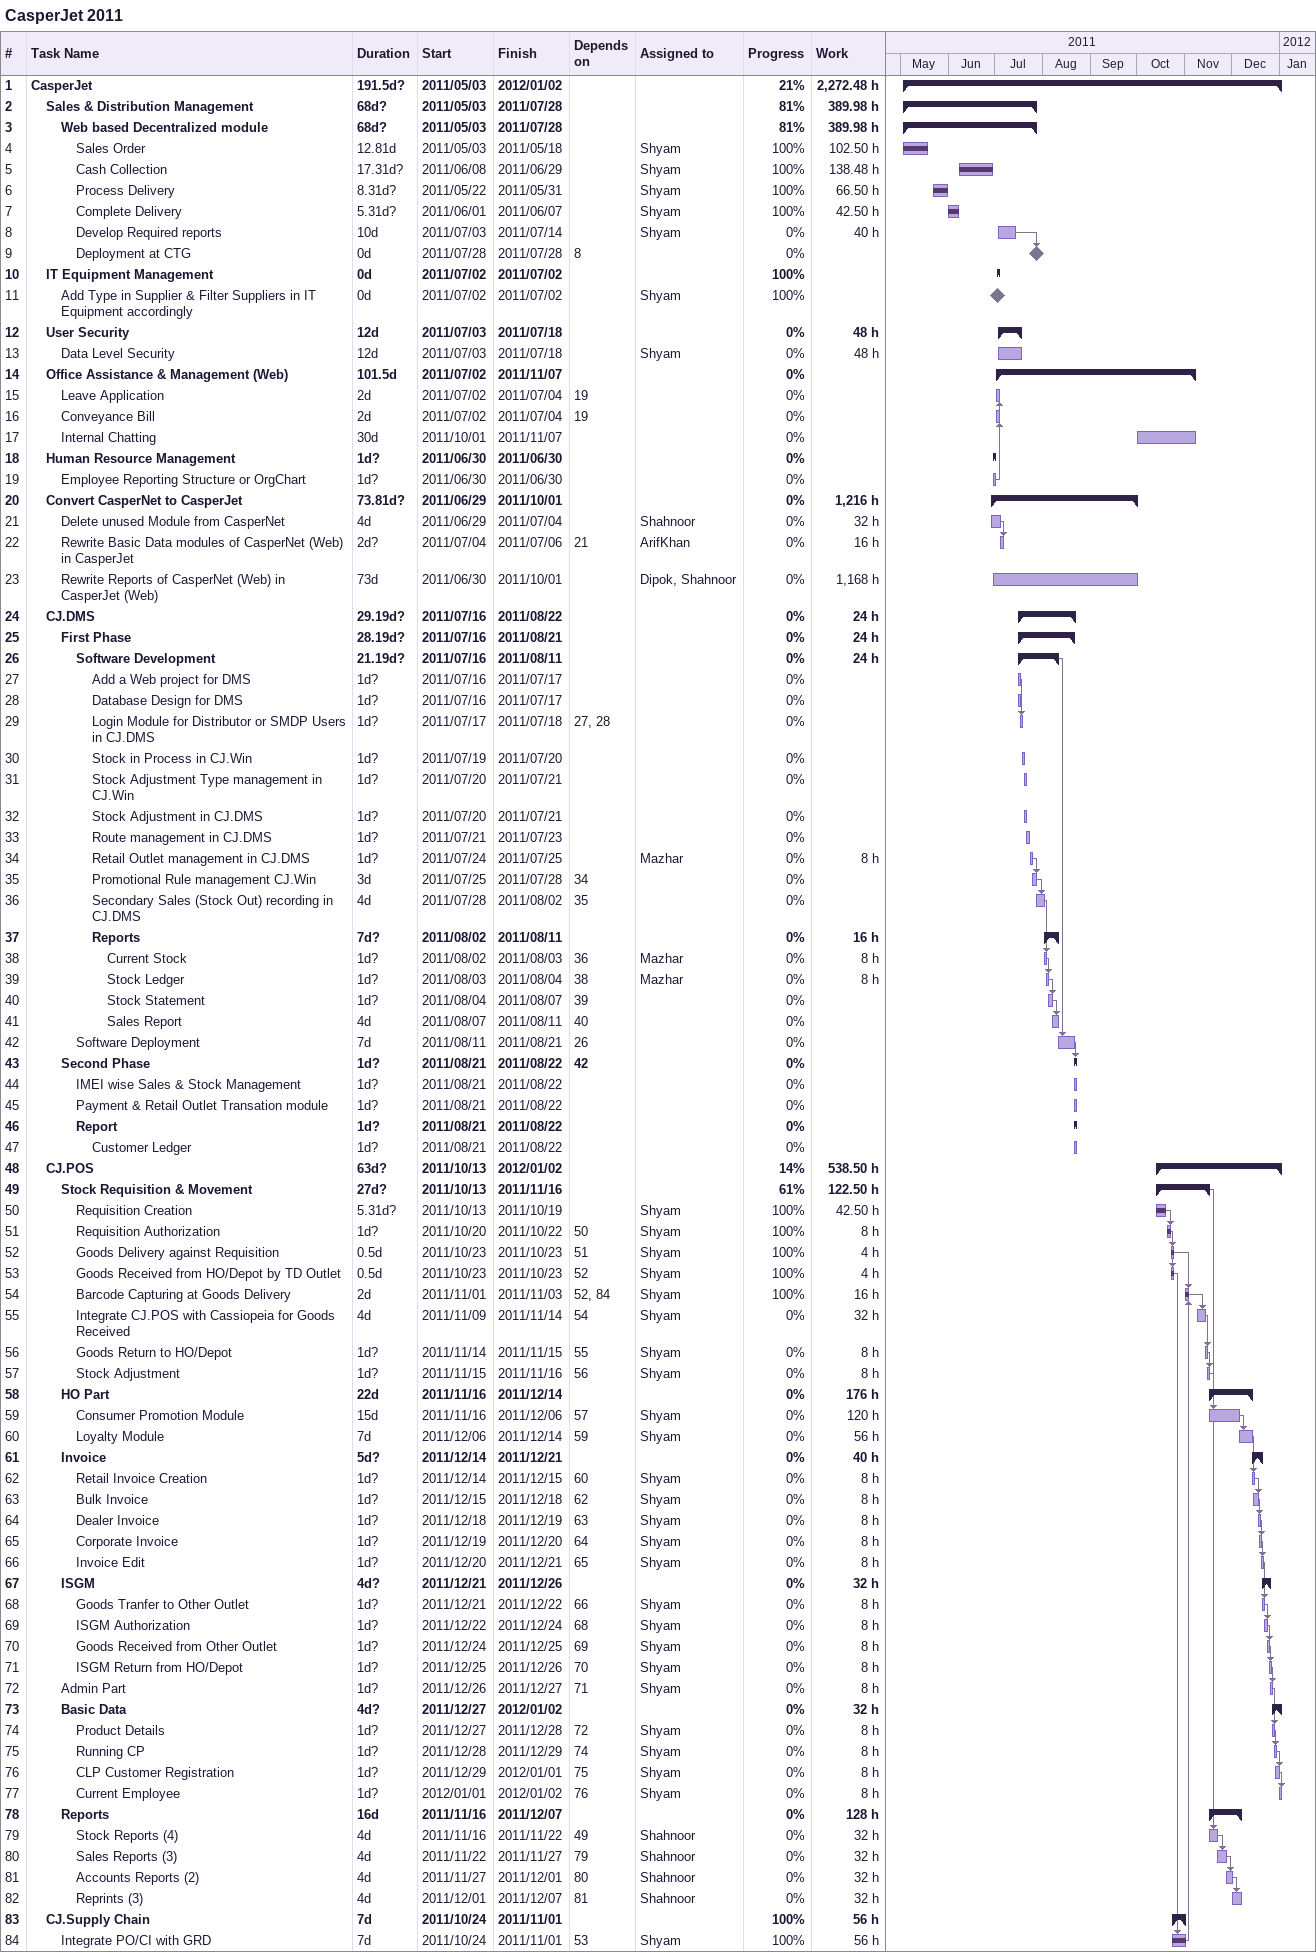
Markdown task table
CasperJet 2011

| ID | Level | Task | Duration | Start | Finish | Predecessors | Resources | % complete | Work (h) |
|---|---|---|---|---|---|---|---|---|---|
| 1 | 1 | **CasperJet** | 191.5d? | 2011-05-03 | 2012-01-02 |  |  | 21 | 2272.48 |
| 2 | 2 | **Sales & Distribution Management** | 68d? | 2011-05-03 | 2011-07-28 |  |  | 81 | 389.98 |
| 3 | 3 | **Web based Decentralized module** | 68d? | 2011-05-03 | 2011-07-28 |  |  | 81 | 389.98 |
| 4 | 4 | Sales Order | 12.81d | 2011-05-03 | 2011-05-18 |  | Shyam | 100 | 102.50 |
| 5 | 4 | Cash Collection | 17.31d? | 2011-06-08 | 2011-06-29 |  | Shyam | 100 | 138.48 |
| 6 | 4 | Process Delivery | 8.31d? | 2011-05-22 | 2011-05-31 |  | Shyam | 100 | 66.50 |
| 7 | 4 | Complete Delivery | 5.31d? | 2011-06-01 | 2011-06-07 |  | Shyam | 100 | 42.50 |
| 8 | 4 | Develop Required reports | 10d | 2011-07-03 | 2011-07-14 |  | Shyam | 0 | 40 |
| 9 | 4 | Deployment at CTG | 0d | 2011-07-28 | 2011-07-28 | 8 |  | 0 |  |
| 10 | 2 | **IT Equipment Management** | 0d | 2011-07-02 | 2011-07-02 |  |  | 100 |  |
| 11 | 3 | Add Type in Supplier & Filter Suppliers in IT Equipment accordingly | 0d | 2011-07-02 | 2011-07-02 |  | Shyam | 100 |  |
| 12 | 2 | **User Security** | 12d | 2011-07-03 | 2011-07-18 |  |  | 0 | 48 |
| 13 | 3 | Data Level Security | 12d | 2011-07-03 | 2011-07-18 |  | Shyam | 0 | 48 |
| 14 | 2 | **Office Assistance & Management (Web)** | 101.5d | 2011-07-02 | 2011-11-07 |  |  | 0 |  |
| 15 | 3 | Leave Application | 2d | 2011-07-02 | 2011-07-04 | 19 |  | 0 |  |
| 16 | 3 | Conveyance Bill | 2d | 2011-07-02 | 2011-07-04 | 19 |  | 0 |  |
| 17 | 3 | Internal Chatting | 30d | 2011-10-01 | 2011-11-07 |  |  | 0 |  |
| 18 | 2 | **Human Resource Management** | 1d? | 2011-06-30 | 2011-06-30 |  |  | 0 |  |
| 19 | 3 | Employee Reporting Structure or OrgChart | 1d? | 2011-06-30 | 2011-06-30 |  |  | 0 |  |
| 20 | 2 | **Convert CasperNet to CasperJet** | 73.81d? | 2011-06-29 | 2011-10-01 |  |  | 0 | 1216 |
| 21 | 3 | Delete unused Module from CasperNet | 4d | 2011-06-29 | 2011-07-04 |  | Shahnoor | 0 | 32 |
| 22 | 3 | Rewrite Basic Data modules of CasperNet (Web) in CasperJet | 2d? | 2011-07-04 | 2011-07-06 | 21 | ArifKhan | 0 | 16 |
| 23 | 3 | Rewrite Reports of CasperNet (Web) in CasperJet (Web) | 73d | 2011-06-30 | 2011-10-01 |  | Dipok, Shahnoor | 0 | 1168 |
| 24 | 2 | **CJ.DMS** | 29.19d? | 2011-07-16 | 2011-08-22 |  |  | 0 | 24 |
| 25 | 3 | **First Phase** | 28.19d? | 2011-07-16 | 2011-08-21 |  |  | 0 | 24 |
| 26 | 4 | **Software Development** | 21.19d? | 2011-07-16 | 2011-08-11 |  |  | 0 | 24 |
| 27 | 5 | Add a Web project for DMS | 1d? | 2011-07-16 | 2011-07-17 |  |  | 0 |  |
| 28 | 5 | Database Design for DMS | 1d? | 2011-07-16 | 2011-07-17 |  |  | 0 |  |
| 29 | 5 | Login Module for Distributor or SMDP Users in CJ.DMS | 1d? | 2011-07-17 | 2011-07-18 | 27, 28 |  | 0 |  |
| 30 | 5 | Stock in Process in CJ.Win | 1d? | 2011-07-19 | 2011-07-20 |  |  | 0 |  |
| 31 | 5 | Stock Adjustment Type management in CJ.Win | 1d? | 2011-07-20 | 2011-07-21 |  |  | 0 |  |
| 32 | 5 | Stock Adjustment in CJ.DMS | 1d? | 2011-07-20 | 2011-07-21 |  |  | 0 |  |
| 33 | 5 | Route management in CJ.DMS | 1d? | 2011-07-21 | 2011-07-23 |  |  | 0 |  |
| 34 | 5 | Retail Outlet management in CJ.DMS | 1d? | 2011-07-24 | 2011-07-25 |  | Mazhar | 0 | 8 |
| 35 | 5 | Promotional Rule management CJ.Win | 3d | 2011-07-25 | 2011-07-28 | 34 |  | 0 |  |
| 36 | 5 | Secondary Sales (Stock Out) recording in CJ.DMS | 4d | 2011-07-28 | 2011-08-02 | 35 |  | 0 |  |
| 37 | 5 | **Reports** | 7d? | 2011-08-02 | 2011-08-11 |  |  | 0 | 16 |
| 38 | 6 | Current Stock | 1d? | 2011-08-02 | 2011-08-03 | 36 | Mazhar | 0 | 8 |
| 39 | 6 | Stock Ledger | 1d? | 2011-08-03 | 2011-08-04 | 38 | Mazhar | 0 | 8 |
| 40 | 6 | Stock Statement | 1d? | 2011-08-04 | 2011-08-07 | 39 |  | 0 |  |
| 41 | 6 | Sales Report | 4d | 2011-08-07 | 2011-08-11 | 40 |  | 0 |  |
| 42 | 4 | Software Deployment | 7d | 2011-08-11 | 2011-08-21 | 26 |  | 0 |  |
| 43 | 3 | **Second Phase** | 1d? | 2011-08-21 | 2011-08-22 | 42 |  | 0 |  |
| 44 | 4 | IMEI wise Sales & Stock Management | 1d? | 2011-08-21 | 2011-08-22 |  |  | 0 |  |
| 45 | 4 | Payment & Retail Outlet Transation module | 1d? | 2011-08-21 | 2011-08-22 |  |  | 0 |  |
| 46 | 4 | **Report** | 1d? | 2011-08-21 | 2011-08-22 |  |  | 0 |  |
| 47 | 5 | Customer Ledger | 1d? | 2011-08-21 | 2011-08-22 |  |  | 0 |  |
| 48 | 2 | **CJ.POS** | 63d? | 2011-10-13 | 2012-01-02 |  |  | 14 | 538.50 |
| 49 | 3 | **Stock Requisition & Movement** | 27d? | 2011-10-13 | 2011-11-16 |  |  | 61 | 122.50 |
| 50 | 4 | Requisition Creation | 5.31d? | 2011-10-13 | 2011-10-19 |  | Shyam | 100 | 42.50 |
| 51 | 4 | Requisition Authorization | 1d? | 2011-10-20 | 2011-10-22 | 50 | Shyam | 100 | 8 |
| 52 | 4 | Goods Delivery against Requisition | 0.5d | 2011-10-23 | 2011-10-23 | 51 | Shyam | 100 | 4 |
| 53 | 4 | Goods Received from HO/Depot by TD Outlet | 0.5d | 2011-10-23 | 2011-10-23 | 52 | Shyam | 100 | 4 |
| 54 | 4 | Barcode Capturing at Goods Delivery | 2d | 2011-11-01 | 2011-11-03 | 52, 84 | Shyam | 100 | 16 |
| 55 | 4 | Integrate CJ.POS with Cassiopeia for Goods Received | 4d | 2011-11-09 | 2011-11-14 | 54 | Shyam | 0 | 32 |
| 56 | 4 | Goods Return to HO/Depot | 1d? | 2011-11-14 | 2011-11-15 | 55 | Shyam | 0 | 8 |
| 57 | 4 | Stock Adjustment | 1d? | 2011-11-15 | 2011-11-16 | 56 | Shyam | 0 | 8 |
| 58 | 3 | **HO Part** | 22d | 2011-11-16 | 2011-12-14 |  |  | 0 | 176 |
| 59 | 4 | Consumer Promotion Module | 15d | 2011-11-16 | 2011-12-06 | 57 | Shyam | 0 | 120 |
| 60 | 4 | Loyalty Module | 7d | 2011-12-06 | 2011-12-14 | 59 | Shyam | 0 | 56 |
| 61 | 3 | **Invoice** | 5d? | 2011-12-14 | 2011-12-21 |  |  | 0 | 40 |
| 62 | 4 | Retail Invoice Creation | 1d? | 2011-12-14 | 2011-12-15 | 60 | Shyam | 0 | 8 |
| 63 | 4 | Bulk Invoice | 1d? | 2011-12-15 | 2011-12-18 | 62 | Shyam | 0 | 8 |
| 64 | 4 | Dealer Invoice | 1d? | 2011-12-18 | 2011-12-19 | 63 | Shyam | 0 | 8 |
| 65 | 4 | Corporate Invoice | 1d? | 2011-12-19 | 2011-12-20 | 64 | Shyam | 0 | 8 |
| 66 | 4 | Invoice Edit | 1d? | 2011-12-20 | 2011-12-21 | 65 | Shyam | 0 | 8 |
| 67 | 3 | **ISGM** | 4d? | 2011-12-21 | 2011-12-26 |  |  | 0 | 32 |
| 68 | 4 | Goods Tranfer to Other Outlet | 1d? | 2011-12-21 | 2011-12-22 | 66 | Shyam | 0 | 8 |
| 69 | 4 | ISGM Authorization | 1d? | 2011-12-22 | 2011-12-24 | 68 | Shyam | 0 | 8 |
| 70 | 4 | Goods Received from Other Outlet | 1d? | 2011-12-24 | 2011-12-25 | 69 | Shyam | 0 | 8 |
| 71 | 4 | ISGM Return from HO/Depot | 1d? | 2011-12-25 | 2011-12-26 | 70 | Shyam | 0 | 8 |
| 72 | 3 | Admin Part | 1d? | 2011-12-26 | 2011-12-27 | 71 | Shyam | 0 | 8 |
| 73 | 3 | **Basic Data** | 4d? | 2011-12-27 | 2012-01-02 |  |  | 0 | 32 |
| 74 | 4 | Product Details | 1d? | 2011-12-27 | 2011-12-28 | 72 | Shyam | 0 | 8 |
| 75 | 4 | Running CP | 1d? | 2011-12-28 | 2011-12-29 | 74 | Shyam | 0 | 8 |
| 76 | 4 | CLP Customer Registration | 1d? | 2011-12-29 | 2012-01-01 | 75 | Shyam | 0 | 8 |
| 77 | 4 | Current Employee | 1d? | 2012-01-01 | 2012-01-02 | 76 | Shyam | 0 | 8 |
| 78 | 3 | **Reports** | 16d | 2011-11-16 | 2011-12-07 |  |  | 0 | 128 |
| 79 | 4 | Stock Reports (4) | 4d | 2011-11-16 | 2011-11-22 | 49 | Shahnoor | 0 | 32 |
| 80 | 4 | Sales Reports (3) | 4d | 2011-11-22 | 2011-11-27 | 79 | Shahnoor | 0 | 32 |
| 81 | 4 | Accounts Reports (2) | 4d | 2011-11-27 | 2011-12-01 | 80 | Shahnoor | 0 | 32 |
| 82 | 4 | Reprints (3) | 4d | 2011-12-01 | 2011-12-07 | 81 | Shahnoor | 0 | 32 |
| 83 | 2 | **CJ.Supply Chain** | 7d | 2011-10-24 | 2011-11-01 |  |  | 100 | 56 |
| 84 | 3 | Integrate PO/CI with GRD | 7d | 2011-10-24 | 2011-11-01 | 53 | Shyam | 100 | 56 |
